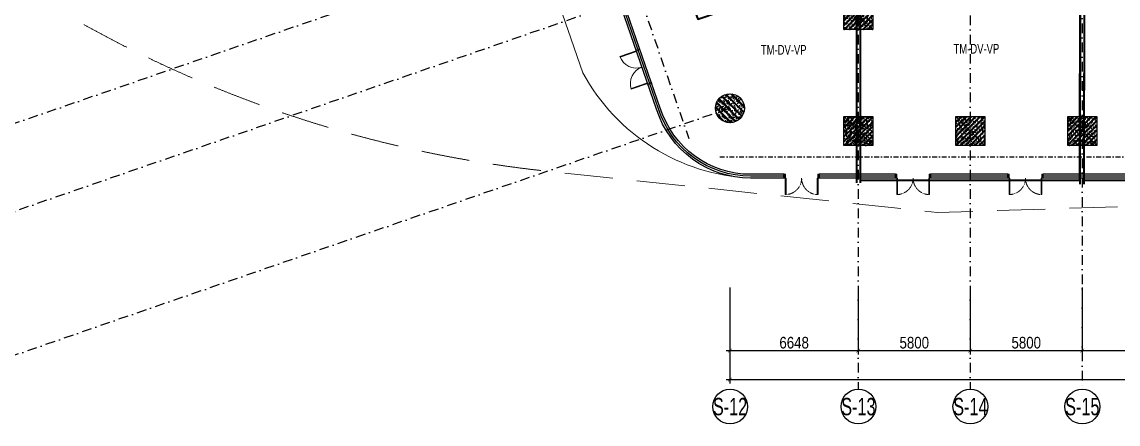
# Model space of a CAD drawing. Header units: millimetres. Extents: x -1534340 to 1713810, y -1348191 to 1114081.
# Drawn here: x 1477154 to 1533939, y -348387 to -327559 of the extents above; entities that cross this region are included whole.
import ezdxf
from ezdxf.enums import TextEntityAlignment as Align

# ---------------------------------------------------------------- set-up
doc = ezdxf.new("R2010")
doc.units = ezdxf.units.MM
doc.header["$LTSCALE"] = 100
doc.set_wipeout_variables(frame=1)
doc.header["$PDMODE"] = 32
doc.header["$PDSIZE"] = 2.5
for name, pattern in [('HIDDEN2', [0.1875, 0.125, -0.0625]), ('xref.asix of  podium$0$xref.asix of  podium$0$DASHDOT', [1, 0.5, -0.25, 0, -0.25]), ('Xref.Asix of Basement B2$0$HIDDEN', [0.375, 0.25, -0.125]), ('Xref_ST_MBDV Cot vach 30.7.2022$0$CENTERX2', [4, 2.5, -0.5, 0.5, -0.5]), ('Xref_ST_MBDV Cot vach 30.7.2022$0$HIDDEN', [0.375, 0.25, -0.125]), ('Xref_ST_MBDV Cot vach 30.7.2022$0$PHANTOMX2', [5, 2.5, -0.5, 0.5, -0.5, 0.5, -0.5])]:
    doc.linetypes.add(name, pattern=pattern)
for name, color, linetype, lineweight in [('A-DOOR', 1, 'Continuous', 9), ('CUA', 37, 'Continuous', 13), ('KT-Chu viet', 255, 'Continuous', 20), ('KT-Net cat', 1, 'Continuous', 40), ('KT-Net thay', 7, 'Continuous', 15), ('Xref_ST_MBDV Cot vach 30.7.2022$0$KT-Noi that', 36, 'Continuous', 9)]:
    doc.layers.add(name, color=color, linetype=linetype, lineweight=lineweight)
for name, color, linetype in [('A-GLAZ', 135, 'Continuous'), ('ccu12-Manh', 8, 'Continuous'), ('KT-Kich thuoc', 9, 'Continuous'), ('TNG', 50, 'Continuous'), ('xref.asix of  podium$0$xref.asix of  podium$0$AUDIT_I_220805193045-1', 50, 'Continuous'), ('xref.asix of  podium$0$xref.asix of  podium$0$AUDIT_I_220807103235-17', 50, 'Continuous'), ('xref.asix of  podium$0$xref.asix of  podium$0$KC2-DIM', 251, 'Continuous'), ('xref.asix of  podium$0$xref.asix of  podium$0$KT-Dim', 8, 'Continuous'), ('xref.asix of  podium$0$xref.asix of  podium$0$KT-Kich thuoc', 9, 'Continuous'), ('xref.asix of  podium$0$xref.asix of  podium$0$KT-Luoi truc South Tower', 8, 'xref.asix of  podium$0$xref.asix of  podium$0$DASHDOT'), ('xref.asix of  podium$0$xref.asix of  podium$0$KT-Net cot vach', 6, 'Continuous'), ('Xref.Asix of Basement B2$0$KT-Net cot vach', 6, 'Continuous'), ('Xref_ST_MBDV Cot vach 30.7.2022$0$KT-Net manh', 139, 'Continuous')]:
    doc.layers.add(name, color=color, linetype=linetype)
doc.layers.add('Xref.Asix of Basement B2$0$KT-Chi gioi XD', color=7, linetype='Xref.Asix of Basement B2$0$HIDDEN', true_color=0x0066cc)
doc.styles.add('Arial Narrow', font='ARIALN.TTF')
doc.styles.add('xref.asix of  podium$0$xref.asix of  podium$0$HBA-Text', font='GOTHIC.TTF')
doc.styles.add('Xref_ST_MBDV Cot vach 30.7.2022$0$Arial', font='arial.ttf', dxfattribs={"width": 0.7})
doc.styles.add('Xref_ST_MBDV Cot vach 30.7.2022$0$DIM', font='vnsimli.shx', dxfattribs={"width": 0.7})
doc.dimstyles.new('CCU_1-200', dxfattribs={"dimscale": 200, "dimtxt": 3, "dimasz": 1, "dimexe": 1, "dimexo": 2, "dimgap": 0.5, "dimtad": 1, "dimdec": 0, "dimdsep": 46, "dimtxsty": 'Arial Narrow', "dimblk": 'ARCHTICK', "dimcen": -1, "dimdle": 1, "dimclrd": 256, "dimclre": 256, "dimclrt": 3, "dimadec": 0, "dimazin": 2, "dimtfac": 0.1, "dimtdec": 0, "dimtix": 1, "dimtmove": 2, "dimatfit": 1, "dimfxl": 1, "dimtvp": 0.8333333333333334, "dimtolj": 1, "dimtzin": 12, "dimarcsym": 0})
doc.dimstyles.new('Xref_ST_MBDV Cot vach 30.7.2022$0$CCU 1-100 A1', dxfattribs={"dimscale": 100, "dimtxt": 2.2, "dimasz": 1, "dimexe": 1, "dimexo": 0, "dimgap": 1, "dimtad": 1, "dimdec": 0, "dimdsep": 46, "dimtxsty": 'Xref_ST_MBDV Cot vach 30.7.2022$0$DIM', "dimblk1": 'Xref_ST_MBDV Cot vach 30.7.2022$0$_ARCHTICK', "dimblk2": 'Xref_ST_MBDV Cot vach 30.7.2022$0$_ARCHTICK', "dimsah": 1, "dimcen": 0, "dimdle": 1, "dimclrd": 256, "dimclre": 256, "dimclrt": 31, "dimadec": 0, "dimazin": 0, "dimtfac": 1, "dimtdec": 0, "dimtix": 1, "dimtmove": 2, "dimatfit": 3, "dimldrblk": 'Xref_ST_MBDV Cot vach 30.7.2022$0$_ARCHTICK', "dimfxl": 8, "dimtolj": 1, "dimarcsym": 0})
pattern_1 = [(49.99999999999999, (550, -550), (286.9040730403014, -25.10085399303804), [30, -330]), (355, (550, -550), (-55.50053344520001, 300.8768534800047), [24, -264]), (100.4514, (573.908672, -552.091736), (231.4037526856086, 275.7758168243814), [25.496076, -280.4568448]), (46.18420000000001, (550, -470), (426.8964194502578, -66.20760573160723), [45, -495]), (96.6356, (585.574698, -475.5173228), (373.8650822194813, 389.6471483601767), [38.2441152, -420.6852]), (351.1842, (550, -470), (373.8647780534509, 389.6474403701299), [36, -396]), (21, (590, -490), (238.7628208473847, -161.0475562661355), [30, -330]), (326.0000000000001, (590, -490), (97.32613276863269, 290.0600180187412), [24, -264]), (71.4514, (609.8968932, -503.4206424), (336.089051432596, 129.012198683981), [25.496076, -280.4568448]), (37.50000000000001, (550, -550), (4.863942126916267, 133.1575415325246), [0, -260.8, 0, -268, 0, -265]), (7.499999999999999, (550, -550), (105.2278149768594, 157.7646847529441), [0, -152.8, 0, -254.8, 0, -101]), (327.5, (460.8, -550), (213.5289744689636, -9.021948693751902), [0, -100, 0, -312, 0, -414]), (317.5, (420.8, -550), (233.2744677369545, 40.04199293292709), [0, -130, 0, -207.2, 0, -294]), (45, (550, -550), (-120.2081528017131, 120.2081528017131), []), (45, (550, -501), (-120.2081528017131, 120.2081528017131), [])]

# ---------------------------------------------------------------- blocks, each defined once
blk = doc.blocks.new('*U2906')
h = blk.add_hatch()
h.set_pattern_fill('VATLIEU04', color=250, scale=40, style=0, pattern_type=2)
h.set_pattern_definition(pattern_1)
h.paths.add_polyline_path([(-475, 475), (1025, 475), (1025, -1025), (-475, -1025)])
at = {"color": 6, "ltscale": 0.25}
blk.add_lwpolyline([(-475, 475), (1025, 475), (1025, -1025), (-475, -1025)], close=True, dxfattribs=at)
at = {"layer": 'Defpoints', "linetype": 'ByBlock', "ltscale": 30}
for p, q in [((1025, 475), (-475, -1025)), ((-475, 475), (1025, -1025))]:
    blk.add_line(p, q, dxfattribs=at)
blk = doc.blocks.new('*U2907')
h = blk.add_hatch()
h.set_pattern_fill('VATLIEU04', color=250, scale=40, style=0, pattern_type=2)
h.set_pattern_definition(pattern_1)
h.paths.add_polyline_path([(-475, 475), (1025, 475), (1025, -1025), (-475, -1025)])
at = {"color": 6, "ltscale": 0.25}
blk.add_lwpolyline([(-475, 475), (1025, 475), (1025, -1025), (-475, -1025)], close=True, dxfattribs=at)
at = {"layer": 'Defpoints', "linetype": 'ByBlock', "ltscale": 30}
for p, q in [((1025, 475), (-475, -1025)), ((-475, 475), (1025, -1025))]:
    blk.add_line(p, q, dxfattribs=at)
blk = doc.blocks.new('Xref.Asix of Basement B2$0$COT 1-1501')
h = blk.add_hatch()
h.set_pattern_fill('VATLIEU04', color=250, scale=40, style=0, pattern_type=2)
h.set_pattern_definition([(49.99999999999999, (550, -550), (286.9040730403014, -25.10085399303804), [30, -330]), (355, (550, -550), (-55.50053344520001, 300.8768534800047), [24, -264]), (100.4514, (573.9086719993502, -552.0917360000312), (231.4037526856086, 275.7758168243814), [25.496076, -280.4568448]), (46.18420000000001, (550, -470), (426.8964194502578, -66.20760573160723), [45, -495]), (96.6356, (585.5746979992837, -475.5173228000058), (373.8650822194813, 389.6471483601767), [38.2441152, -420.6852]), (351.1842, (550, -470), (373.8647780534509, 389.6474403701299), [36, -396]), (21, (590, -490), (238.7628208473847, -161.0475562661355), [30, -330]), (326.0000000000001, (590, -490), (97.32613276863269, 290.0600180187412), [24, -264]), (71.4514, (609.8968931995332, -503.420642400044), (336.089051432596, 129.012198683981), [25.496076, -280.4568448]), (37.50000000000001, (550, -550), (4.863942126916267, 133.1575415325246), [0, -260.8, 0, -268, 0, -265]), (7.499999999999999, (550, -550), (105.2278149768594, 157.7646847529441), [0, -152.8, 0, -254.8, 0, -101]), (327.5, (460.8000000007451, -550), (213.5289744689636, -9.021948693751902), [0, -100, 0, -312, 0, -414]), (317.5, (420.8000000007451, -550), (233.2744677369545, 40.04199293292709), [0, -130, 0, -207.2, 0, -294]), (45, (550, -550), (-120.2081528017131, 120.2081528017131), []), (45, (550, -501), (-120.2081528017131, 120.2081528017131), [])])
h.paths.add_polyline_path([(-475, 475), (1025, 475), (1025, -1025), (-475, -1025)])
at = {"color": 6, "ltscale": 0.25}
blk.add_lwpolyline([(-475, 475), (1025, 475), (1025, -1025), (-475, -1025)], close=True, dxfattribs=at)
at = {"layer": 'Defpoints', "linetype": 'ByBlock', "ltscale": 30}
for p, q in [((1025, 475), (-475, -1025)), ((-475, 475), (1025, -1025))]:
    blk.add_line(p, q, dxfattribs=at)
blk = doc.blocks.new('xref.asix of  podium$0$xref.asix of  podium$0$C1500')
at = {"layer": 'xref.asix of  podium$0$xref.asix of  podium$0$KT-Net cot vach'}
h = blk.add_hatch(dxfattribs=at)
h.set_pattern_fill('1BETONG2-BOP', color=250, scale=50, style=0, pattern_type=2)
h.set_pattern_definition([(49.99999999999999, (103512.2201552597, -41871.032165007), (358.6300913003767, -31.37606749129755), [37.5, -412.5]), (355, (103512.2201552597, -41871.032165007), (-69.3756668065, 376.0960668500059), [30, -330]), (100.4514, (103542.1059952597, -41873.64683500701), (289.2546908570108, 344.7197710304768), [31.870095, -350.571056]), (46.18420000000001, (103512.2201552597, -41771.032165007), (533.6205243128222, -82.75950716450905), [56.25, -618.75]), (96.6356, (103556.6885277597, -41777.928818507), (467.3313527743517, 487.0589354502209), [47.805144, -525.8565]), (351.1842, (103512.2201552597, -41771.032165007), (467.3309725668136, 487.0593004626623), [45, -495]), (21, (103562.2201552597, -41796.032165007), (298.4535260592309, -201.3094453326694), [37.5, -412.5]), (226, (103562.2201552597, -41796.032165007), (335.9410612363429, -182.7699045802956), [29.99999999999999, -329.9999999999999]), (71.4514, (103587.0912717597, -41812.807968007), (420.111314290745, 161.2652483549762), [31.870095, -350.571056]), (67.5, (103512.2201552597, -41871.032165007), (-77.95809165226936, 147.1872309201324), [0, -326, 0, -335, 0, -331.25]), (4.500000000000002, (103512.2201552597, -41871.032165007), (141.6754619393668, 190.0515942692064), [0, -191, 0, -318.5, 0, -126.25]), (327.5, (103400.7201552597, -41871.032165007), (266.9112180862045, -11.27743586718988), [0, -125, 0, -390, 0, -517.5]), (317.5, (103350.7201552597, -41871.032165007), (291.5930846711931, 50.05249116615887), [0, -162.5, 0, -259, 0, -367.5]), (315, (103512.2201552597, -41871.032165007), (150.2601910021414, 150.2601910021414), []), (315, (103512.2201552597, -41809.782165007), (150.2601910021414, 150.2601910021414), [])])
h.paths.add_polyline_path([(-2387.629219849594, 22.25616056041326, 1), (-887.6292198495939, 22.25616056041326, 1)])
at = {"color": 6, "ltscale": 0.25}
blk.add_circle((-1637.629219849594, 22.25616056041326, 0.1041688098932346), 749.9999999999657, dxfattribs=at)
blk = doc.blocks.new('xref.asix of  podium$0$xref.asix of  podium$0$MBCot-PN-flat-22')
at = {"layer": 'xref.asix of  podium$0$xref.asix of  podium$0$KC2-DIM'}
blk.add_blockref('xref.asix of  podium$0$xref.asix of  podium$0$C1500', (56026.66503876448, -32074.01372445503, -0.1042133952695479), dxfattribs=at)
blk = doc.blocks.new('_ARCHTICK')
at = {"color": 0, "linetype": 'ByBlock', "const_width": 0.15}
blk.add_lwpolyline([(-0.5, -0.5), (0.5, 0.5)], dxfattribs=at)
blk = doc.blocks.new('*D2861')
at = {"layer": 'Defpoints', "color": 0, "transparency": 16777216}
for p in [(-52170.8187159393, 1204.130269780057), (-6323.049879856408, 1204.130269780057), (-6323.049879856408, -3959.122004229692)]:
    blk.add_point(p, dxfattribs=at)
at = {"layer": 'xref.asix of  podium$0$xref.asix of  podium$0$KT-Kich thuoc', "lineweight": -2, "transparency": 16777216}
for p, q in [((-52170.8187159393, 804.1302697800566), (-52170.8187159393, -4159.122004229692)), ((-6323.049879856408, 804.1302697800566), (-6323.049879856408, -4159.122004229692)), ((-52370.8187159393, -3959.122004229692), (-6123.049879856408, -3959.122004229692))]:
    blk.add_line(p, q, dxfattribs=at)
at = {"layer": 'xref.asix of  podium$0$xref.asix of  podium$0$KT-Kich thuoc', "lineweight": -2, "transparency": 16777216, "xscale": 200, "yscale": 200, "zscale": 200, "rotation": 180}
blk.add_blockref('_ARCHTICK', (-52170.8187159393, -3959.122004229692), dxfattribs=at)
at = {"layer": 'xref.asix of  podium$0$xref.asix of  podium$0$KT-Kich thuoc', "lineweight": -2, "transparency": 16777216, "xscale": 200, "yscale": 200, "zscale": 200}
blk.add_blockref('_ARCHTICK', (-6323.049879856408, -3959.122004229692), dxfattribs=at)
at = {"layer": 'xref.asix of  podium$0$xref.asix of  podium$0$KT-Kich thuoc', "color": 3, "transparency": 16777216, "insert": (-29246.93429789785, -3552.778211596677), "char_height": 600, "attachment_point": 5, "style": 'Arial Narrow'}
blk.add_mtext('\\A1;45848', dxfattribs=at)
blk = doc.blocks.new('*D2863')
at = {"layer": 'Defpoints', "color": 0, "transparency": 16777216}
for p in [(-52170.8187159393, 1204.130269780057), (-45523.04987985641, 1204.130269780057), (-45523.04987985641, -2459.122004229692)]:
    blk.add_point(p, dxfattribs=at)
at = {"layer": 'xref.asix of  podium$0$xref.asix of  podium$0$KT-Kich thuoc', "lineweight": -2, "transparency": 16777216}
for p, q in [((-52170.8187159393, 804.1302697800566), (-52170.8187159393, -2659.122004229692)), ((-45523.04987985641, 804.1302697800566), (-45523.04987985641, -2659.122004229692)), ((-52370.8187159393, -2459.122004229692), (-45323.04987985641, -2459.122004229692))]:
    blk.add_line(p, q, dxfattribs=at)
at = {"layer": 'xref.asix of  podium$0$xref.asix of  podium$0$KT-Kich thuoc', "lineweight": -2, "transparency": 16777216, "xscale": 200, "yscale": 200, "zscale": 200, "rotation": 180}
blk.add_blockref('_ARCHTICK', (-52170.8187159393, -2459.122004229692), dxfattribs=at)
at = {"layer": 'xref.asix of  podium$0$xref.asix of  podium$0$KT-Kich thuoc', "lineweight": -2, "transparency": 16777216, "xscale": 200, "yscale": 200, "zscale": 200}
blk.add_blockref('_ARCHTICK', (-45523.04987985641, -2459.122004229692), dxfattribs=at)
at = {"layer": 'xref.asix of  podium$0$xref.asix of  podium$0$KT-Kich thuoc', "color": 3, "transparency": 16777216, "insert": (-48846.93429789785, -2052.778211596677), "char_height": 600, "attachment_point": 5, "style": 'Arial Narrow'}
blk.add_mtext('\\A1;6648', dxfattribs=at)
blk = doc.blocks.new('*D2845')
at = {"layer": 'Defpoints', "color": 0, "transparency": 16777216}
for p in [(-45523.04987985641, 1204.130269780057), (-39723.04987985641, 1204.130269780057), (-39723.04987985641, -2459.122004229692)]:
    blk.add_point(p, dxfattribs=at)
at = {"layer": 'xref.asix of  podium$0$xref.asix of  podium$0$KT-Kich thuoc', "lineweight": -2, "transparency": 16777216}
for p, q in [((-45523.04987985641, 804.1302697800566), (-45523.04987985641, -2659.122004229692)), ((-39723.04987985641, 804.1302697800566), (-39723.04987985641, -2659.122004229692)), ((-45723.04987985641, -2459.122004229692), (-39523.04987985641, -2459.122004229692))]:
    blk.add_line(p, q, dxfattribs=at)
at = {"layer": 'xref.asix of  podium$0$xref.asix of  podium$0$KT-Kich thuoc', "lineweight": -2, "transparency": 16777216, "xscale": 200, "yscale": 200, "zscale": 200, "rotation": 180}
blk.add_blockref('_ARCHTICK', (-45523.04987985641, -2459.122004229692), dxfattribs=at)
at = {"layer": 'xref.asix of  podium$0$xref.asix of  podium$0$KT-Kich thuoc', "lineweight": -2, "transparency": 16777216, "xscale": 200, "yscale": 200, "zscale": 200}
blk.add_blockref('_ARCHTICK', (-39723.04987985641, -2459.122004229692), dxfattribs=at)
at = {"layer": 'xref.asix of  podium$0$xref.asix of  podium$0$KT-Kich thuoc', "color": 3, "transparency": 16777216, "insert": (-42623.04987985641, -2052.778211596677), "char_height": 600, "attachment_point": 5, "style": 'Arial Narrow'}
blk.add_mtext('\\A1;5800', dxfattribs=at)
blk = doc.blocks.new('*D2846')
at = {"layer": 'Defpoints', "color": 0, "transparency": 16777216}
for p in [(-39723.04987985641, 1204.130269780057), (-33923.04987985641, 1204.130269780057), (-33923.04987985641, -2459.122004229692)]:
    blk.add_point(p, dxfattribs=at)
at = {"layer": 'xref.asix of  podium$0$xref.asix of  podium$0$KT-Kich thuoc', "lineweight": -2, "transparency": 16777216}
for p, q in [((-39723.04987985641, 804.1302697800566), (-39723.04987985641, -2659.122004229692)), ((-33923.04987985641, 804.1302697800566), (-33923.04987985641, -2659.122004229692)), ((-39923.04987985641, -2459.122004229692), (-33723.04987985641, -2459.122004229692))]:
    blk.add_line(p, q, dxfattribs=at)
at = {"layer": 'xref.asix of  podium$0$xref.asix of  podium$0$KT-Kich thuoc', "lineweight": -2, "transparency": 16777216, "xscale": 200, "yscale": 200, "zscale": 200, "rotation": 180}
blk.add_blockref('_ARCHTICK', (-39723.04987985641, -2459.122004229692), dxfattribs=at)
at = {"layer": 'xref.asix of  podium$0$xref.asix of  podium$0$KT-Kich thuoc', "lineweight": -2, "transparency": 16777216, "xscale": 200, "yscale": 200, "zscale": 200}
blk.add_blockref('_ARCHTICK', (-33923.04987985641, -2459.122004229692), dxfattribs=at)
at = {"layer": 'xref.asix of  podium$0$xref.asix of  podium$0$KT-Kich thuoc', "color": 3, "transparency": 16777216, "insert": (-36823.04987985641, -2052.778211596677), "char_height": 600, "attachment_point": 5, "style": 'Arial Narrow'}
blk.add_mtext('\\A1;5800', dxfattribs=at)
blk = doc.blocks.new('*D2847')
at = {"layer": 'Defpoints', "color": 0, "transparency": 16777216}
for p in [(-33923.04987985641, 1204.130269780057), (-25223.04987985641, 1204.130269780057), (-25223.04987985641, -2459.122004229692)]:
    blk.add_point(p, dxfattribs=at)
at = {"layer": 'xref.asix of  podium$0$xref.asix of  podium$0$KT-Kich thuoc', "lineweight": -2, "transparency": 16777216}
for p, q in [((-33923.04987985641, 804.1302697800566), (-33923.04987985641, -2659.122004229692)), ((-25223.04987985641, 804.1302697800566), (-25223.04987985641, -2659.122004229692)), ((-34123.04987985641, -2459.122004229692), (-25023.04987985641, -2459.122004229692))]:
    blk.add_line(p, q, dxfattribs=at)
at = {"layer": 'xref.asix of  podium$0$xref.asix of  podium$0$KT-Kich thuoc', "lineweight": -2, "transparency": 16777216, "xscale": 200, "yscale": 200, "zscale": 200, "rotation": 180}
blk.add_blockref('_ARCHTICK', (-33923.04987985641, -2459.122004229692), dxfattribs=at)
at = {"layer": 'xref.asix of  podium$0$xref.asix of  podium$0$KT-Kich thuoc', "lineweight": -2, "transparency": 16777216, "xscale": 200, "yscale": 200, "zscale": 200}
blk.add_blockref('_ARCHTICK', (-25223.04987985641, -2459.122004229692), dxfattribs=at)
at = {"layer": 'xref.asix of  podium$0$xref.asix of  podium$0$KT-Kich thuoc', "color": 3, "transparency": 16777216, "insert": (-29573.04987985641, -2052.778211596677), "char_height": 600, "attachment_point": 5, "style": 'Arial Narrow'}
blk.add_mtext('\\A1;8700', dxfattribs=at)
blk = doc.blocks.new('xref.asix of  podium$0$xref.asix of  podium$0$GRID-SYM-flat-73')
at = {"layer": 'xref.asix of  podium$0$xref.asix of  podium$0$AUDIT_I_220805193045-1'}
blk.add_circle((-7.267935535991315e-20, -1.216128191088018e-17, -4.068591107726854e-07), 900.0000000000003, dxfattribs=at)
at = {"layer": 'xref.asix of  podium$0$xref.asix of  podium$0$AUDIT_I_220805193045-1', "style": 'xref.asix of  podium$0$xref.asix of  podium$0$HBA-Text'}
blk.add_attdef('GRID', text='', height=900.0000000000003, rotation=359.6302510781834, dxfattribs=at).set_placement((-7.267935535991315e-20, -1.216128191088018e-17, -4.068591107726854e-07), align=Align.MIDDLE_CENTER)
blk = doc.blocks.new('Xref_ST_MBDV Cot vach 30.7.2022$0$_Open90')
at = {"color": 0, "linetype": 'ByBlock', "lineweight": -2}
for p, q in [((0, 0), (-1, 0)), ((-0.5, 0.5), (0, 0)), ((0, 0), (-0.5, -0.5))]:
    blk.add_line(p, q, dxfattribs=at)
blk = doc.blocks.new('*D185')
at = {"layer": 'Defpoints', "color": 5, "transparency": 16777216}
for p, q in [((-2230.006080747058, 1494.255069668558), (-2230.006080747058, 1595.840436880921)), ((-2180.006080747058, 1545.840436880921), (-1728.427059650542, 1545.840436880921)), ((-780.0060807470581, 1545.840436880921), (-1371.760392983876, 1545.840436880921)), ((-730.0060807470581, 1457.189424305085), (-730.0060807470581, 1595.840436880921))]:
    blk.add_line(p, q, dxfattribs=at)
at = {"layer": 'Defpoints', "color": 0, "transparency": 16777216}
for p in [(-2230.006080747058, 1545.840436880921), (-2230.006080747058, 1494.255069668558), (-730.0060807470581, 1457.189424305085)]:
    blk.add_point(p, dxfattribs=at)
at = {"layer": 'Defpoints', "color": 5, "transparency": 16777216, "xscale": 50, "yscale": 50, "zscale": 50, "rotation": 180}
blk.add_blockref('Xref_ST_MBDV Cot vach 30.7.2022$0$_Open90', (-2230.006080747058, 1545.840436880921), dxfattribs=at)
at = {"layer": 'Defpoints', "color": 5, "transparency": 16777216, "xscale": 50, "yscale": 50, "zscale": 50}
blk.add_blockref('Xref_ST_MBDV Cot vach 30.7.2022$0$_Open90', (-730.0060807470581, 1545.840436880921), dxfattribs=at)
at = {"layer": 'Defpoints', "color": 5, "transparency": 16777216, "insert": (-1550.093726317209, 1545.840436880921), "char_height": 110, "attachment_point": 5, "style": 'Xref_ST_MBDV Cot vach 30.7.2022$0$DIM'}
blk.add_mtext('\\A1;1500', dxfattribs=at)
blk = doc.blocks.new('Xref_ST_MBDV Cot vach 30.7.2022$0$_ARCHTICK')
at = {"color": 0, "linetype": 'ByBlock', "const_width": 0.15}
blk.add_lwpolyline([(-0.5, -0.5), (0.5, 0.5)], dxfattribs=at)
blk = doc.blocks.new('*D186')
at = {"layer": 'Defpoints', "color": 5, "transparency": 16777216}
for p, q in [((-879.0568600945994, 1950.002331897217), (-1000.172690610198, 1950.002331897217)), ((-950.1726906101984, 1900.002331897217), (-950.1726906101983, 1328.335665230491)), ((-950.1726906101981, 400.0023318972127), (-950.1726906101982, 971.6689985638246)), ((-879.0568600945994, 350.0023318972127), (-1000.172690610198, 350.0023318972126))]:
    blk.add_line(p, q, dxfattribs=at)
at = {"layer": 'Defpoints', "color": 0, "transparency": 16777216}
for p in [(-879.0568600945994, 1950.002331897217), (-950.1726906101981, 350.0023318972126), (-879.0568600945994, 350.0023318972127)]:
    blk.add_point(p, dxfattribs=at)
at = {"layer": 'Defpoints', "color": 5, "transparency": 16777216, "xscale": 50, "yscale": 50, "zscale": 50}
for p, rotation in [((-950.1726906101984, 1950.002331897217), 90), ((-950.1726906101981, 350.0023318972126), 270)]:
    blk.add_blockref('Xref_ST_MBDV Cot vach 30.7.2022$0$_Open90', p, dxfattribs=dict(at, rotation=rotation))
at = {"layer": 'Defpoints', "color": 5, "transparency": 16777216, "insert": (-950.1726906088297, 1150.002331897158), "char_height": 110, "attachment_point": 5, "rotation": 90, "style": 'Xref_ST_MBDV Cot vach 30.7.2022$0$DIM'}
blk.add_mtext('\\A1;1600', dxfattribs=at)
blk = doc.blocks.new('double door')
at = {"elevation": 1.315694793252246e-06}
for points in [[(549901.1788338684, 384014.7847221401), (549001.1788338684, 384014.7847221401), (549001.1788338684, 383974.7847221401), (549901.1788338684, 383974.7847221401)], [(550101.1788338679, 384064.7847221419), (550101.1788338679, 384014.7847221419), (549901.1788338684, 384014.7847221401), (549901.1788338684, 384064.7847221401)], [(549901.1788338684, 382214.7847221401), (549001.1788338684, 382214.7847221401), (549001.1788338684, 382254.7847221401), (549901.1788338684, 382254.7847221401)], [(550101.1788338679, 382164.7847221401), (550101.1788338679, 382214.7847221401), (549901.1788338684, 382214.7847221401), (549901.1788338684, 382164.7847221401)]]:
    blk.add_lwpolyline(points, close=True, dxfattribs=at)
at = {"color": 8}
for centre, start, end in [((549901.1788338684, 384014.7847221401, 1.315694793252246e-06), 180, 270), ((549901.1788338684, 382214.7847221401, 1.315694793252246e-06), 90, 180)]:
    blk.add_arc(centre, 900, start, end, dxfattribs=at)
blk = doc.blocks.new('*U229')
for p, q in [((-750.0000006001499, -89.99999376962445), (-750.0000002678631, -49.99999376962445)), ((-100.0000005815018, -69.99999916928329), (-750.0000004340067, -69.99999376962447)), ((-100.0000007476451, -89.99999916928329), (-100.0000004153583, -49.99999916928324)), ((-750.0000140577612, -1709.999993474634), (-750.0000143900478, -1749.999993474634)), ((-100.0000143713997, -1729.999998874293), (-750.0000142239046, -1729.999993474634)), ((-100.000014205256, -1709.999998874293), (-100.000014537543, -1749.999998874293))]:
    blk.add_line(p, q)
for points in [[(200.0743172259394, -1.662050658534054e-06), (200.0743167275093, -60.00000166205076), (39.99999950156996, -60.00000033228665), (39.99999958464161, -50.00000033228666), (-4.153583654832593e-07, -50.00000000000004), (0, 0)], [(-4.153583654832593e-07, -50.00000000000004), (-7.476450480173313e-07, -89.99999999999991), (-850.0000006001497, -89.99999293890771), (-850.0000002678632, -49.99999293890765)], [(-1.453754297586763e-05, -1749.99999970501), (-1.420525627215952e-05, -1709.99999970501), (-850.0000140577612, -1709.999992643918), (-850.0000143900479, -1749.999992643918)], [(200.0743022730383, -1800.000001367061), (200.0743027714681, -1740.000001367061), (39.99998554552879, -1740.000000037296), (39.99998546245713, -1750.000000037296), (-1.453754297586763e-05, -1749.99999970501), (-1.4952901284504e-05, -1799.99999970501)]]:
    blk.add_lwpolyline(points, close=True)
at = {"linetype": 'HIDDEN2'}
for centre, radius, start, end in [((-4.149984540215146e-07, -49.99999999977504), 849.9999998530717, 180.0000387917871, 269.9999995240346), ((-1.45360581755849e-05, -1749.999999706382), 849.9999998541881, 89.99999952403472, 179.9999602562852)]:
    blk.add_arc(centre, radius, start, end, dxfattribs=at)
blk = doc.blocks.new('KHHFG')
blk.add_wipeout([(-79.69310521042735, 1884.3051469641268), (238.38225596414281, 1884.1721134116024), (264.0597370685214, 84.12191911410127), (-70.30110177054587, 84.28075590259641)]).dxf.layer = 'KT-Kich thuoc'
at = {"layer": 'KT-Net cat'}
for p, q in [((199.9999999995925, 1884.172113411594), (-4.074536263942719e-10, 1884.172113411594)), ((199.9999999999418, 84.17211341165239), (0, 84.17211341159418))]:
    blk.add_line(p, q, dxfattribs=at)
at = {"layer": 'CUA', "xscale": -1, "rotation": 359.999999524041}
blk.add_blockref('*U229', (199.9999999997672, 1884.175758171012), dxfattribs=at)
blk = doc.blocks.new('xref.asix of  podium$0$xref.asix of  podium$0$Asix South Tower')
at = {"layer": 'xref.asix of  podium$0$xref.asix of  podium$0$KT-Luoi truc South Tower', "ltscale": 10}
for p, q in [((-72397.7537663579, 60940.77036500885), (-54303.13568301871, 8530.296362129506)), ((-33923.04987985641, 33491.90586446482), (-33923.04987985641, -4459.122004229692)), ((-45523.04987985641, 29903.76265438797), (-45523.04987985641, -4459.122004229692)), ((-39723.04987985641, 29903.76265438797), (-39723.04987985641, -4459.122004229692)), ((-47391.33219251409, 23749.16203775594), (-101381.3618817553, 5109.205298567424)), ((-45988.04467573389, 19684.58528915676), (-99978.07436427288, 1044.628550210968)), ((-52170.8187159393, 10095.27362513065), (-96381.50558299012, -5168.383296814049))]:
    blk.add_line(p, q, dxfattribs=at)
at = {"layer": 'xref.asix of  podium$0$xref.asix of  podium$0$KT-Luoi truc South Tower', "ltscale": 5}
blk.add_line((-52698.14931293763, 7570.414579271805), (10118.78413107805, 7570.414646945312), dxfattribs=at)
at = {"layer": 'xref.asix of  podium$0$xref.asix of  podium$0$KT-Dim'}
ref = blk.add_blockref('xref.asix of  podium$0$xref.asix of  podium$0$GRID-SYM-flat-73', (-52165.71054521203, -5359.107507775072, 4.066345284108776e-07), dxfattribs=dict(at, rotation=0.325197994598278))
ref.add_attrib('GRID', 'S-12', dxfattribs={"layer": 'xref.asix of  podium$0$xref.asix of  podium$0$AUDIT_I_220807103235-17', "height": 900, "style": 'xref.asix of  podium$0$xref.asix of  podium$0$HBA-Text', "width": 0.7}).set_placement((-52165.71054521203, -5359.107507775072, -3.797434322370177e-05), align=Align.MIDDLE_CENTER)
ref = blk.add_blockref('xref.asix of  podium$0$xref.asix of  podium$0$GRID-SYM-flat-73', (-45517.94170912914, -5359.107507775072, 4.066345284108776e-07), dxfattribs=dict(at, rotation=0.325197994598278))
ref.add_attrib('GRID', 'S-13', dxfattribs={"layer": 'xref.asix of  podium$0$xref.asix of  podium$0$AUDIT_I_220807103235-17', "height": 900, "style": 'xref.asix of  podium$0$xref.asix of  podium$0$HBA-Text', "width": 0.7}).set_placement((-45517.94170912914, -5359.107507775072, -3.797434322370177e-05), align=Align.MIDDLE_CENTER)
ref = blk.add_blockref('xref.asix of  podium$0$xref.asix of  podium$0$GRID-SYM-flat-73', (-39717.94170912914, -5359.107507775072, 4.066345284108776e-07), dxfattribs=dict(at, rotation=0.325197994598278))
ref.add_attrib('GRID', 'S-14', dxfattribs={"layer": 'xref.asix of  podium$0$xref.asix of  podium$0$AUDIT_I_220807103235-17', "height": 900, "style": 'xref.asix of  podium$0$xref.asix of  podium$0$HBA-Text', "width": 0.7}).set_placement((-39717.94170912914, -5359.107507775072, -0.0001139225805063811), align=Align.MIDDLE_CENTER)
ref = blk.add_blockref('xref.asix of  podium$0$xref.asix of  podium$0$GRID-SYM-flat-73', (-33917.94170912914, -5359.107507775072, 4.066345284108776e-07), dxfattribs=dict(at, rotation=0.325197994598278))
ref.add_attrib('GRID', 'S-15', dxfattribs={"layer": 'xref.asix of  podium$0$xref.asix of  podium$0$AUDIT_I_220807103235-17', "height": 900, "style": 'xref.asix of  podium$0$xref.asix of  podium$0$HBA-Text', "width": 0.7}).set_placement((-33917.94170912914, -5359.107507775072, -0.0001139225805063814), align=Align.MIDDLE_CENTER)
at = {"layer": 'xref.asix of  podium$0$xref.asix of  podium$0$KT-Kich thuoc'}
for base, p1, p2, picture, middle in [((-6323.049879856408, -3959.122004229692), (-52170.8187159393, 1204.130269780057), (-6323.049879856408, 1204.130269780057), '*D2861', (-29246.93429789785, -3552.778211596677)), ((-45523.04987985641, -2459.122004229692), (-52170.8187159393, 1204.130269780057), (-45523.04987985641, 1204.130269780057), '*D2863', (-48846.93429789785, -2052.778211596677)), ((-39723.04987985641, -2459.122004229692), (-45523.04987985641, 1204.130269780057), (-39723.04987985641, 1204.130269780057), '*D2845', (-42623.04987985641, -2052.778211596677)), ((-33923.04987985641, -2459.122004229692), (-39723.04987985641, 1204.130269780057), (-33923.04987985641, 1204.130269780057), '*D2846', (-36823.04987985641, -2052.778211596677)), ((-25223.04987985641, -2459.122004229692), (-33923.04987985641, 1204.130269780057), (-25223.04987985641, 1204.130269780057), '*D2847', (-29573.04987985641, -2052.778211596677))]:
    dim = blk.add_linear_dim(base=base, p1=p1, p2=p2, dimstyle='CCU_1-200', dxfattribs=at)
    dim.commit()
    dim.dimension.update_dxf_attribs({"geometry": picture, "text_midpoint": middle})
blk = doc.blocks.new('Xref_ST_MBDV Cot vach 30.7.2022$0$TM 1000kg')
at = {"layer": 'Xref_ST_MBDV Cot vach 30.7.2022$0$KT-Net manh'}
for p, q in [((-2849.992175524749, 2500.000000000007), (-2849.992175524298, 1742.237188449821)), ((-2831.992175524923, 2500.000000000007), (-2831.992175524298, 1754.380282491551)), ((-2849.992175524298, 1742.237188449821), (-2846.992175522784, 1742.237188449821)), ((-2846.992175522784, 1742.237188449821), (-2846.992175522784, 1739.237188449821)), ((-2550.006080747044, 1674.237188449821), (-2846.992175522784, 1739.237188449821)), ((-2550.006080747044, 1692.663264479774), (-2831.992175524298, 1754.380282491551)), ((-2499.992175525869, 1800.000000000007), (-2500.000000003725, 500.0000000000073)), ((-2550.006080747044, 625.7628115501939), (-2846.992175522784, 560.7628115501939)), ((-2550.006080747044, 607.3367355202427), (-2831.992175524298, 545.6197175084671)), ((-2849.992175524298, 557.7628115501939), (-2846.992175522784, 557.7628115501939)), ((-2849.992175524705, -99.9999999999909), (-2849.992175524298, 557.7628115501939)), ((-2846.992175522784, 557.7628115501939), (-2846.992175522784, 560.7628115501939)), ((-2831.992175524851, -99.99999999998909), (-2831.992175524298, 545.6197175084671))]:
    blk.add_line(p, q, dxfattribs=at)
at = {"layer": 'Xref_ST_MBDV Cot vach 30.7.2022$0$KT-Net manh', "const_width": 2}
for points in [[(-2846.992175522784, 1742.237188449821), (-2831.992175524298, 1754.380282491551)], [(-2846.992175522784, 557.7628115501939), (-2831.992175524298, 545.6197175084671)]]:
    blk.add_lwpolyline(points, dxfattribs=at)
at = {"layer": 'Xref_ST_MBDV Cot vach 30.7.2022$0$KT-Net manh', "ltscale": 2}
for points in [[(-2510.006080747044, 1700.002331897216), (-2500.006080747044, 1700.002331897216), (-2500.006080747044, 1650.002331897216), (-2550.006080747044, 1650.002331897216), (-2550.006080747044, 1700.002331897216), (-2540.006080747044, 1700.002331897216), (-2540.006080747044, 1690.002331897216), (-2541.60608074702, 1690.002331897216), (-2541.60608074702, 1698.402331897356), (-2548.406080747067, 1698.402331897356), (-2548.406080747067, 1651.602331897309), (-2501.60608074702, 1651.602331897309), (-2501.60608074702, 1698.402331897356), (-2508.406080747067, 1698.402331897356), (-2508.406080747067, 1690.002331897216), (-2510.006080747044, 1690.002331897216)], [(-2510.006080747044, 599.9976681027983), (-2500.006080747044, 599.9976681027983), (-2500.006080747044, 649.9976681027983), (-2550.006080747044, 649.9976681027983), (-2550.006080747044, 599.9976681027983), (-2540.006080747044, 599.9976681027983), (-2540.006080747044, 609.9976681027983), (-2541.60608074702, 609.9976681027983), (-2541.60608074702, 601.5976681026586), (-2548.406080747067, 601.5976681026586), (-2548.406080747067, 648.3976681027052), (-2501.60608074702, 648.3976681027052), (-2501.60608074702, 601.5976681026586), (-2508.406080747067, 601.5976681026586), (-2508.406080747067, 609.9976681027983), (-2510.006080747044, 609.9976681027983)]]:
    blk.add_lwpolyline(points, close=True, dxfattribs=at)
at = {"layer": 'Xref_ST_MBDV Cot vach 30.7.2022$0$KT-Noi that', "linetype": 'Continuous', "ltscale": 2}
for p, q in [((-2460.006080747058, 2080.002331897216), (-2460.006080747058, 1700.002331897216)), ((-2400.006080747058, 2080.002331897216), (-2460.006080747058, 2080.002331897216)), ((-2400.006080747058, 220.0023318972126), (-2400.006080747058, 2080.002331897216)), ((-2370.006080747058, 220.0023318972126), (-2370.006080747058, 2080.002331897216)), ((-2370.006080747058, 2080.002331897216), (-2310.006080747058, 2080.002331897216)), ((-2310.006080747058, 220.0023318972126), (-2310.006080747058, 2080.002331897216)), ((-2310.006080747058, 1981.002331897216), (-700.0060807470581, 1981.002331897216)), ((-2230.006080747058, 1950.002331897216), (-730.0060807470581, 1950.002331897216)), ((-2230.006080747058, 1950.002331897216), (-2230.006080747058, 1650.002331897216)), ((-730.0060807470581, 1950.002331897216), (-730.0060807470581, 350.0023318972126)), ((-700.0060807470581, 1981.002331897216), (-700.0060807470581, 319.0023318972126)), ((-2455.006080747058, 650.0023318972162), (-2455.006080747058, 1650.002331897216)), ((-2441.259975502442, 620.0023318972162), (-2441.259975502442, 1680.002331897216)), ((-2411.006080747058, 1680.002331897216), (-2441.259975502442, 1680.002331897216)), ((-2411.006080747058, 1150.002331897216), (-2441.259975502428, 1150.002331897216)), ((-2411.006080747058, 620.0023318972162), (-2411.006080747058, 1680.002331897216)), ((-2348.006080747058, 625.0023318972162), (-2348.006080747058, 1675.002331897216)), ((-2348.006080747058, 1675.002331897216), (-2314.006080747058, 1675.002331897216)), ((-2314.006080747058, 1150.002331897216), (-2348.006080747058, 1150.002331897216)), ((-2314.006080747058, 625.0023318972162), (-2314.006080747058, 1675.002331897216)), ((-2310.006080747058, 1650.002331897216), (-2230.006080747058, 1650.002331897216)), ((-2460.006080747058, 220.0023318972126), (-2460.006080747058, 600.0023318972162)), ((-2411.006080747058, 620.0023318972162), (-2441.259975502442, 620.0023318972162)), ((-2348.006080747058, 625.0023318972162), (-2314.006080747058, 625.0023318972162)), ((-2310.006080747058, 650.0023318972162), (-2230.006080747058, 650.0023318972162)), ((-2230.006080747058, 350.0023318972126), (-2230.006080747058, 650.0023318972162)), ((-2400.006080747058, 220.0023318972126), (-2460.006080747058, 220.0023318972126)), ((-2370.006080747058, 220.0023318972126), (-2310.006080747058, 220.0023318972126)), ((-2310.006080747058, 319.0023318972126), (-700.0060807470581, 319.0023318972126)), ((-2230.006080747058, 350.0023318972126), (-730.0060807470581, 350.0023318972126))]:
    blk.add_line(p, q, dxfattribs=at)
at = {"layer": 'Xref_ST_MBDV Cot vach 30.7.2022$0$KT-Noi that', "linetype": 'Xref_ST_MBDV Cot vach 30.7.2022$0$HIDDEN', "ltscale": 500}
for p, q in [((-2370.006080747058, 1981.002331897216), (-700.0060807470581, 319.0023318972126)), ((-2370.006080747058, 319.0023318972126), (-700.0060807470581, 1981.002331897216)), ((-495.0060807470581, 1400.002331897216), (-625.0060807470581, 500.0023318972162)), ((-495.0060807470581, 500.0023318972162), (-625.0060807470581, 1400.002331897216))]:
    blk.add_line(p, q, dxfattribs=at)
at = {"layer": 'Xref_ST_MBDV Cot vach 30.7.2022$0$KT-Noi that', "linetype": 'Continuous'}
for p, q in [((-1572.506080747058, 2077.002331897216), (-1572.506080747058, 2082.002331897216)), ((-1572.506080747058, 2082.002331897216), (-1535.006080747058, 2082.002331897216)), ((-1569.506080747058, 2074.002331897216), (-1540.066080747114, 2070.902331897239)), ((-1540.006080747058, 2021.002331897216), (-1540.006080747058, 2050.002331897216)), ((-1539.006080747058, 2020.002331897216), (-1535.006080747058, 2020.002331897216)), ((-1537.066080747114, 2054.123071325659), (-1537.066080747114, 2067.902331897239)), ((-1497.506080747058, 2082.002331897216), (-1535.006080747058, 2082.002331897216)), ((-1531.006080747058, 2020.002331897216), (-1535.006080747058, 2020.002331897216)), ((-1532.946080747002, 2054.123071325659), (-1532.946080747002, 2067.902331897239)), ((-1530.006080747058, 2021.002331897216), (-1530.006080747058, 2050.002331897216)), ((-1500.506080747058, 2074.002331897216), (-1529.946080747002, 2070.902331897239)), ((-1497.506080747058, 2077.002331897216), (-1497.506080747058, 2082.002331897216)), ((-603.5060807470581, 1460.002341897176), (-574.406080746965, 1460.002341897176)), ((-603.5060807470581, 1456.802341897223), (-603.5060807470581, 1460.002341897176)), ((-603.5060807470581, 1456.802341897223), (-574.406080746965, 1456.802341897223)), ((-568.2060807470116, 1406.202341897246), (-568.2060807470116, 1450.602341897153)), ((-565.0060807470581, 1406.202341897246), (-565.0060807470581, 1450.602341897153)), ((-558.0060807470581, 1403.202341897246), (-562.0060807470581, 1403.202341897246)), ((-558.0060807470581, 1400.002341897176), (-562.0060807470581, 1400.002341897176)), ((-555.0060807470581, 1406.202341897246), (-555.0060807470581, 1450.602341897153)), ((-551.8060807471047, 1406.202341897246), (-551.8060807471047, 1450.602341897153)), ((-516.5060807470581, 1460.002341897176), (-545.6060807471513, 1460.002341897176)), ((-516.5060807470581, 1456.802341897223), (-545.6060807471513, 1456.802341897223)), ((-516.5060807470581, 1456.802341897223), (-516.5060807470581, 1460.002341897176)), ((-1572.506080747058, 223.0023318972126), (-1572.506080747058, 218.0023318972126)), ((-1572.506080747058, 218.0023318972126), (-1535.006080747058, 218.0023318972126)), ((-1569.506080747058, 226.0023318972126), (-1540.066080747114, 229.1023318971893)), ((-1540.006080747058, 279.0023318972126), (-1540.006080747058, 250.0023318972126)), ((-1539.006080747058, 280.0023318972126), (-1535.006080747058, 280.0023318972126)), ((-1537.066080747114, 245.8815924687697), (-1537.066080747114, 232.1023318971893)), ((-1531.006080747058, 280.0023318972126), (-1535.006080747058, 280.0023318972126)), ((-1497.506080747058, 218.0023318972126), (-1535.006080747058, 218.0023318972126)), ((-1532.946080747002, 245.8815924687697), (-1532.946080747002, 232.1023318971893)), ((-1530.006080747058, 279.0023318972126), (-1530.006080747058, 250.0023318972126)), ((-1500.506080747058, 226.0023318972126), (-1529.946080747002, 229.1023318971893)), ((-1497.506080747058, 223.0023318972126), (-1497.506080747058, 218.0023318972126)), ((-603.5060807470581, 443.2023218972099), (-574.406080746965, 443.2023218972099)), ((-603.5060807470581, 440.0023218971401), (-574.406080746965, 440.0023218971401)), ((-568.2060807470116, 493.8023218971866), (-568.2060807470116, 449.4023218972798)), ((-565.0060807470581, 493.8023218971866), (-565.0060807470581, 449.4023218972798)), ((-558.0060807470581, 500.0023218971401), (-562.0060807470581, 500.0023218971401)), ((-558.0060807470581, 496.8023218971866), (-562.0060807470581, 496.8023218971866)), ((-555.0060807470581, 493.8023218971866), (-555.0060807470581, 449.4023218972798)), ((-551.8060807471047, 493.8023218971866), (-551.8060807471047, 449.4023218972798)), ((-516.5060807470581, 443.2023218972099), (-545.6060807471513, 443.2023218972099)), ((-516.5060807470581, 440.0023218971401), (-545.6060807471513, 440.0023218971401))]:
    blk.add_line(p, q, dxfattribs=at)
at = {"layer": 'Xref_ST_MBDV Cot vach 30.7.2022$0$KT-Noi that', "linetype": 'Xref_ST_MBDV Cot vach 30.7.2022$0$CENTERX2'}
for p, q in [((-1815.006080747058, 1236.002331897216), (-1815.006080747058, 1066.653990867846)), ((-1155.006080747058, 1236.002331897216), (-1155.006080747058, 1066.653990867846))]:
    blk.add_line(p, q, dxfattribs=at)
at = {"layer": 'Xref_ST_MBDV Cot vach 30.7.2022$0$KT-Noi that', "linetype": 'Continuous', "ltscale": 2}
for points in [[(-2485.00608074879, 1700.002331897216), (-2445.00608074879, 1700.002331897216), (-2445.00608074879, 1650.002331897216), (-2485.00608074879, 1650.002331897216)], [(-495.0060807470581, 1400.002331897216), (-625.0060807470581, 1400.002331897216), (-625.0060807470581, 500.0023318972162), (-495.0060807470581, 500.0023318972162)], [(-2485.00608074879, 600.0023318972162), (-2445.00608074879, 600.0023318972162), (-2445.00608074879, 650.0023318972162), (-2485.00608074879, 650.0023318972162)]]:
    blk.add_lwpolyline(points, close=True, dxfattribs=at)
at = {"layer": 'Xref_ST_MBDV Cot vach 30.7.2022$0$KT-Noi that', "linetype": 'Xref_ST_MBDV Cot vach 30.7.2022$0$PHANTOMX2'}
for points in [[(-1635.006080747058, 1186.002331897216), (-1635.006080747058, 1114.002331897333), (-1995.006080747058, 1114.002331897333), (-1995.006080747058, 1186.002331897216)], [(-975.0060807470581, 1186.002331897216), (-975.0060807470581, 1114.002331897333), (-1335.006080747058, 1114.002331897333), (-1335.006080747058, 1186.002331897216)], [(-524.0060807470581, 1150.002331897216), (-524.0060807470581, 750.0023318972162), (-596.0060807470581, 750.0023318972162), (-596.0060807470581, 1150.002331897216)]]:
    blk.add_lwpolyline(points, close=True, dxfattribs=at)
at = {"layer": 'Xref_ST_MBDV Cot vach 30.7.2022$0$KT-Noi that', "linetype": 'Continuous'}
for centre, radius, start, end in [((-1569.506080747058, 2077.002331897216), 3, 180, 270), ((-1540.066080747114, 2067.902331897239), 3, 0, 90), ((-1542.280197382381, 2054.7339947371), 5.24978472904255, 295.6697211345437, 353.3172836214693), ((-1539.006080747058, 2021.002331897216), 1, 180, 270), ((-1529.946080747002, 2067.902331897239), 3, 90, 180), ((-1527.731964111736, 2054.7339947371), 5.24978472904255, 186.6827163785307, 244.3302788654563), ((-1531.006080747058, 2021.002331897216), 1, 270, 0), ((-1500.506080747058, 2077.002331897216), 3, 270, 0), ((-574.406080746965, 1450.602341897153), 9.399999999997844, 0, 90), ((-574.406080746965, 1450.602341897153), 6.19999999999734, 0, 90), ((-562.0060807470581, 1406.202341897246), 6.20000000000076, 180, 270), ((-562.0060807470581, 1406.202341897246), 2.999999999999834, 180, 270), ((-558.0060807470581, 1406.202341897246), 3.000000000000045, 270, 0), ((-558.0060807470581, 1406.202341897246), 6.19999999999713, 270, 0), ((-545.6060807471513, 1450.602341897153), 9.400000000001475, 90, 180), ((-545.6060807471513, 1450.602341897153), 6.200000000004374, 90, 180), ((-1569.506080747058, 223.0023318972126), 3, 90, 180), ((-1540.066080747114, 232.1023318971893), 3, 270, 0), ((-1539.006080747058, 279.0023318972126), 1, 90, 180), ((-1542.280197382381, 245.2706690573286), 5.24978472904255, 6.682716378530666, 64.33027886545624), ((-1527.731964111736, 245.2706690573286), 5.24978472904255, 115.6697211345438, 173.3172836214693), ((-1529.946080747002, 232.1023318971893), 3, 180, 270), ((-1531.006080747058, 279.0023318972126), 1, 0, 90), ((-1500.506080747058, 223.0023318972126), 3, 0, 90), ((-574.406080746965, 449.4023218972798), 6.19999999999734, 270, 0), ((-574.406080746965, 449.4023218972798), 9.399999999997844, 270, 0), ((-562.0060807470581, 493.8023218971866), 6.20000000000076, 90, 180), ((-562.0060807470581, 493.8023218971866), 2.999999999999834, 90, 180), ((-558.0060807470581, 493.8023218971866), 6.19999999999713, 0, 90), ((-558.0060807470581, 493.8023218971866), 3.000000000000045, 0, 90), ((-545.6060807471513, 449.4023218972798), 9.400000000001475, 180, 270), ((-545.6060807471513, 449.4023218972798), 6.200000000004374, 180, 270)]:
    blk.add_arc(centre, radius, start, end, dxfattribs=at)
at = {"layer": 'Defpoints', "color": 5}
for base, p1, p2, angle, picture, middle in [((-950.1726906101981, 350.0023318972126), (-879.056860094599, 1950.002331897216), (-879.056860094599, 350.0023318972126), 90, '*D186', (-950.1726906088297, 1150.002331897158)), ((-2230.006080747058, 1545.840436880921), (-730.0060807470581, 1457.189424305085), (-2230.006080747058, 1494.255069668558), 180, '*D185', (-1550.093726317209, 1545.840436880921))]:
    dim = blk.add_linear_dim(base=base, p1=p1, p2=p2, angle=angle, dimstyle='Xref_ST_MBDV Cot vach 30.7.2022$0$CCU 1-100 A1', override={"dimscale": 50, "dimblk1": 'Xref_ST_MBDV Cot vach 30.7.2022$0$_Open90', "dimblk2": 'Xref_ST_MBDV Cot vach 30.7.2022$0$_Open90', "dimclrd": 5, "dimclre": 5, "dimclrt": 5, "dimlwd": 65535, "dimlwe": 65535}, dxfattribs=at)
    dim.commit()
    dim.dimension.update_dxf_attribs({"geometry": picture, "text_midpoint": middle, "dimtype": 128})
blk = doc.blocks.new('of lift 2')
at = {"layer": 'Xref_ST_MBDV Cot vach 30.7.2022$0$KT-Noi that'}
for p, rotation in [((214313.775976256, 35571.96171643957), 0.000344853501118225), ((214313.775976256, 33371.96171643957), 0.000344853501118225), ((186563.7583790547, 28421.95022798143, 7.020329220908664e-09), 90.0003448535011), ((188763.7583790547, 28421.95022798143, 7.018707611777935e-09), 90.0003448535011)]:
    blk.add_blockref('Xref_ST_MBDV Cot vach 30.7.2022$0$TM 1000kg', p, dxfattribs=dict(at, rotation=rotation))
blk = doc.blocks.new('312')
at = {"layer": 'A-GLAZ', "elevation": -0.0003900927901394197}
for points in [[(1549381.671782451, -324451.9051583611), (1549381.671782451, -326351.9051569352), (1564094.889190754, -326351.9051569353), (1564841.607296713, -329815.5613203601, -0.4508459645649955), (1560035.895455955, -335451.9048447938), (1514900.386795966, -335451.9048447938, -0.3269245432215398), (1510225.339864169, -332020.3248463987), (1505717.224980614, -318992.9209985397, 0.4276918106004188), (1489946.169812741, -312619.6470241706), (1483985.984335237, -314675.9625780935)], [(1549481.671782451, -324551.9051583385), (1549481.671782451, -326251.9051569352), (1564175.628011929, -326251.9051569353), (1564940.108642664, -329797.9528921274, -0.4511126140275254), (1560036.774223511, -335551.9048447938), (1514900.324496042, -335551.9048447938, -0.3268516886257801), (1510130.390886214, -332051.7344377858), (1505623.465760334, -319027.7687129787, 0.4277510049414529), (1489983.146421403, -312712.6740344323), (1484018.61892988, -314770.4876207563)], [(1549581.671782451, -324651.9051583159), (1549581.671782451, -326151.9051569352), (1564256.366833104, -326151.9051569353), (1565038.602605558, -329780.3102175434, -0.4513714951595503), (1560037.644318549, -335651.9048447938), (1514900.262814992, -335651.9048447938, -0.3267809868965265), (1510035.446352423, -332083.1568717702), (1505529.709731905, -319062.6256511278, 0.427810969143063), (1490020.141813903, -312805.6945641076), (1484051.253524524, -314865.012663419)]]:
    blk.add_lwpolyline(points, format="xyb", dxfattribs=at)
at = {"layer": 'KT-Net cat'}
for p, q in [((1520381.670747504, -323801.35341034, 2.583487850832999e-05), (1520381.670747504, -335885.5970454952, -0.0003900916298222075)), ((1520581.670747504, -323767.8003075569, 2.698973977276661e-05), (1520581.670747504, -335885.5970454952, -0.0003900916298222075)), ((1531981.670874229, -324651.746738367, 1.677643225341081e-09), (1531963.672131494, -335957.3338296755, -0.09204125414457356)), ((1532181.670620775, -324652.0651423521, 1.677643225341081e-09), (1532163.67187804, -335957.6522336606, -0.09204125414457356))]:
    blk.add_line(p, q, dxfattribs=at)
for points in [[(1509580.766841213, -326834.1538695116), (1511706.919322419, -326100.1037032366), (1512163.803631319, -327423.454274661), (1516606.480542182, -325889.628383079), (1516149.596233331, -324566.2778117962), (1520166.910579563, -323179.3075539505), (1520381.670747502, -323801.3534103392), (1520381.670747502, -335751.9059403552)], [(1521831.670746543, -324651.90594036), (1520581.670747504, -324651.9059403604), (1520581.670747504, -335751.9059403552), (1531963.999177201, -335751.9059403553), (1531981.670620775, -324651.9059403575), (1522731.670746543, -324651.9059403598)]]:
    blk.add_lwpolyline(points, dxfattribs=at)
blk.add_lwpolyline([(1540681.670620775, -324651.9059403574), (1532231.670747502, -324651.9059403574), (1532181.670874229, -324651.9059403574), (1532163.999430653, -335751.9059403553), (1540663.999177117, -335751.9059403553)], close=True, dxfattribs=at)
at = {"layer": 'KT-Net thay', "elevation": -0.0003900927901394197}
blk.add_lwpolyline([(1470356.476802851, -317725.3143442814, 0.2439045336676132), (1477913.274494101, -320152.917462443), (1491140.185690091, -315592.797541359, -0.4300753487524684), (1502718.758598704, -320113.3322832688), (1506207.586487217, -330195.2337062185, 0.2618070915274689), (1514900.262814992, -335651.9048447938)], format="xyb", dxfattribs=at)
at = {"layer": 'Xref.Asix of Basement B2$0$KT-Chi gioi XD', "lineweight": 13, "ltscale": 100, "elevation": 5.81698447265444e-10, "flags": 128}
blk.add_lwpolyline([(1536926.640264262, -198350.2424992273), (1532230.491302837, -180477.3544005106), (1529880.439225305, -179665.453135843), (1520946.555464734, -186436.7923930833), (1497442.727665294, -204368.8174399087), (1473775.210144748, -221476.816780443, 0.6848770391189095), (1504207.768946995, -335272.7658475587), (1524578.328159441, -337428.6246088693), (1563007.448297967, -336214.0549381921), (1565857.79611658, -332567.4481481264)], format="xyb", close=True, dxfattribs=at)
at = {"layer": 'A-DOOR', "color": 250, "xscale": -1, "rotation": 199.1276333201553}
blk.add_blockref('double door', (864198.484363141, -148125.0266362653, -0.0007815169911785312), dxfattribs=at)
at = {"layer": 'TNG', "rotation": 289.0471379685479}
blk.add_blockref('of lift 2', (1410740.419432203, -135606.9127286799, -4.020294015013264e-09), dxfattribs=at)
at = {"layer": 'xref.asix of  podium$0$xref.asix of  podium$0$KC2-DIM'}
blk.add_blockref('xref.asix of  podium$0$xref.asix of  podium$0$MBCot-PN-flat-22', (1459444.866092697, -299975.2893285389), dxfattribs=at)
at = {"layer": 'xref.asix of  podium$0$xref.asix of  podium$0$KT-Kich thuoc'}
blk.add_blockref('xref.asix of  podium$0$xref.asix of  podium$0$Asix South Tower', (1566004.720627273, -342122.3205197669), dxfattribs=at)
at = {"layer": 'Xref.Asix of Basement B2$0$KT-Net cot vach'}
for name, p in [('Xref.Asix of Basement B2$0$COT 1-1501', (1520206.671491489, -326926.9059355084)), ('Xref.Asix of Basement B2$0$COT 1-1501', (1520206.671498195, -332926.9061555802)), ('*U2907', (1526006.671498195, -332926.9061555802)), ('*U2906', (1531806.671498195, -332926.9061555802))]:
    blk.add_blockref(name, p, dxfattribs=at)
at = {"layer": 'KT-Chu viet', "char_height": 500, "width": 5339.45268739584, "attachment_point": 2, "style": 'Xref_ST_MBDV Cot vach 30.7.2022$0$Arial'}
for insert in [(1516618.766495321, -328754.5992080717), (1526600.465402743, -328699.2859299962)]:
    blk.add_mtext('TM-DV-VP', dxfattribs=dict(at, insert=insert))
at = {"layer": 'KT-Kich thuoc', "xscale": -1, "rotation": 90.00236558601485}
for p in [(1518530.050407392, -335451.9013695569, -0.0003900927901394197), (1524303.889052947, -335451.9013695569, -0.0003900927901394197), (1530126.10773181, -335451.9013695569, -0.0003900927901394197)]:
    blk.add_blockref('KHHFG', p, dxfattribs=at)

msp = doc.modelspace()

# ---------------------------------------------------------------- block references
at = {"layer": 'ccu12-Manh'}
msp.add_blockref('312', (0, 0), dxfattribs=at)

doc.saveas('drawing.dxf')
